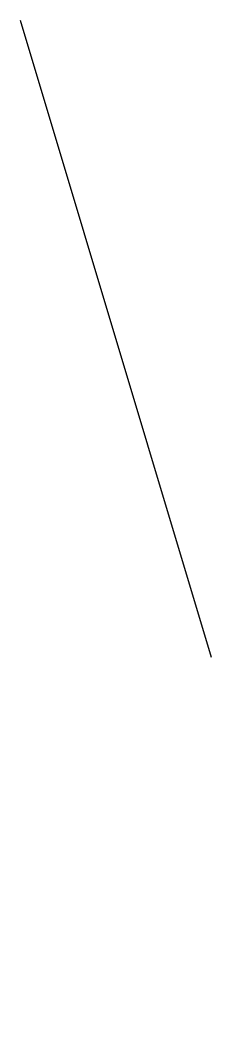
# Model space of a CAD drawing. Header units: metres. Extents: x -16 to -10, y 18 to 50.
import ezdxf

# ---------------------------------------------------------------- set-up
doc = ezdxf.new("R2010")
doc.units = ezdxf.units.M

# ---------------------------------------------------------------- blocks, each defined once
blk = doc.blocks.new('B0', base_point=(1, -2, 3))
blk.add_line((1, 2, 3), (4, 6, 8))

msp = doc.modelspace()

# ---------------------------------------------------------------- block references
at = {"extrusion": (0, 1, 0), "xscale": 2, "yscale": 3, "zscale": 4}
msp.add_blockref('B0', (10, 20, 30), dxfattribs=at)

doc.saveas('drawing.dxf')
